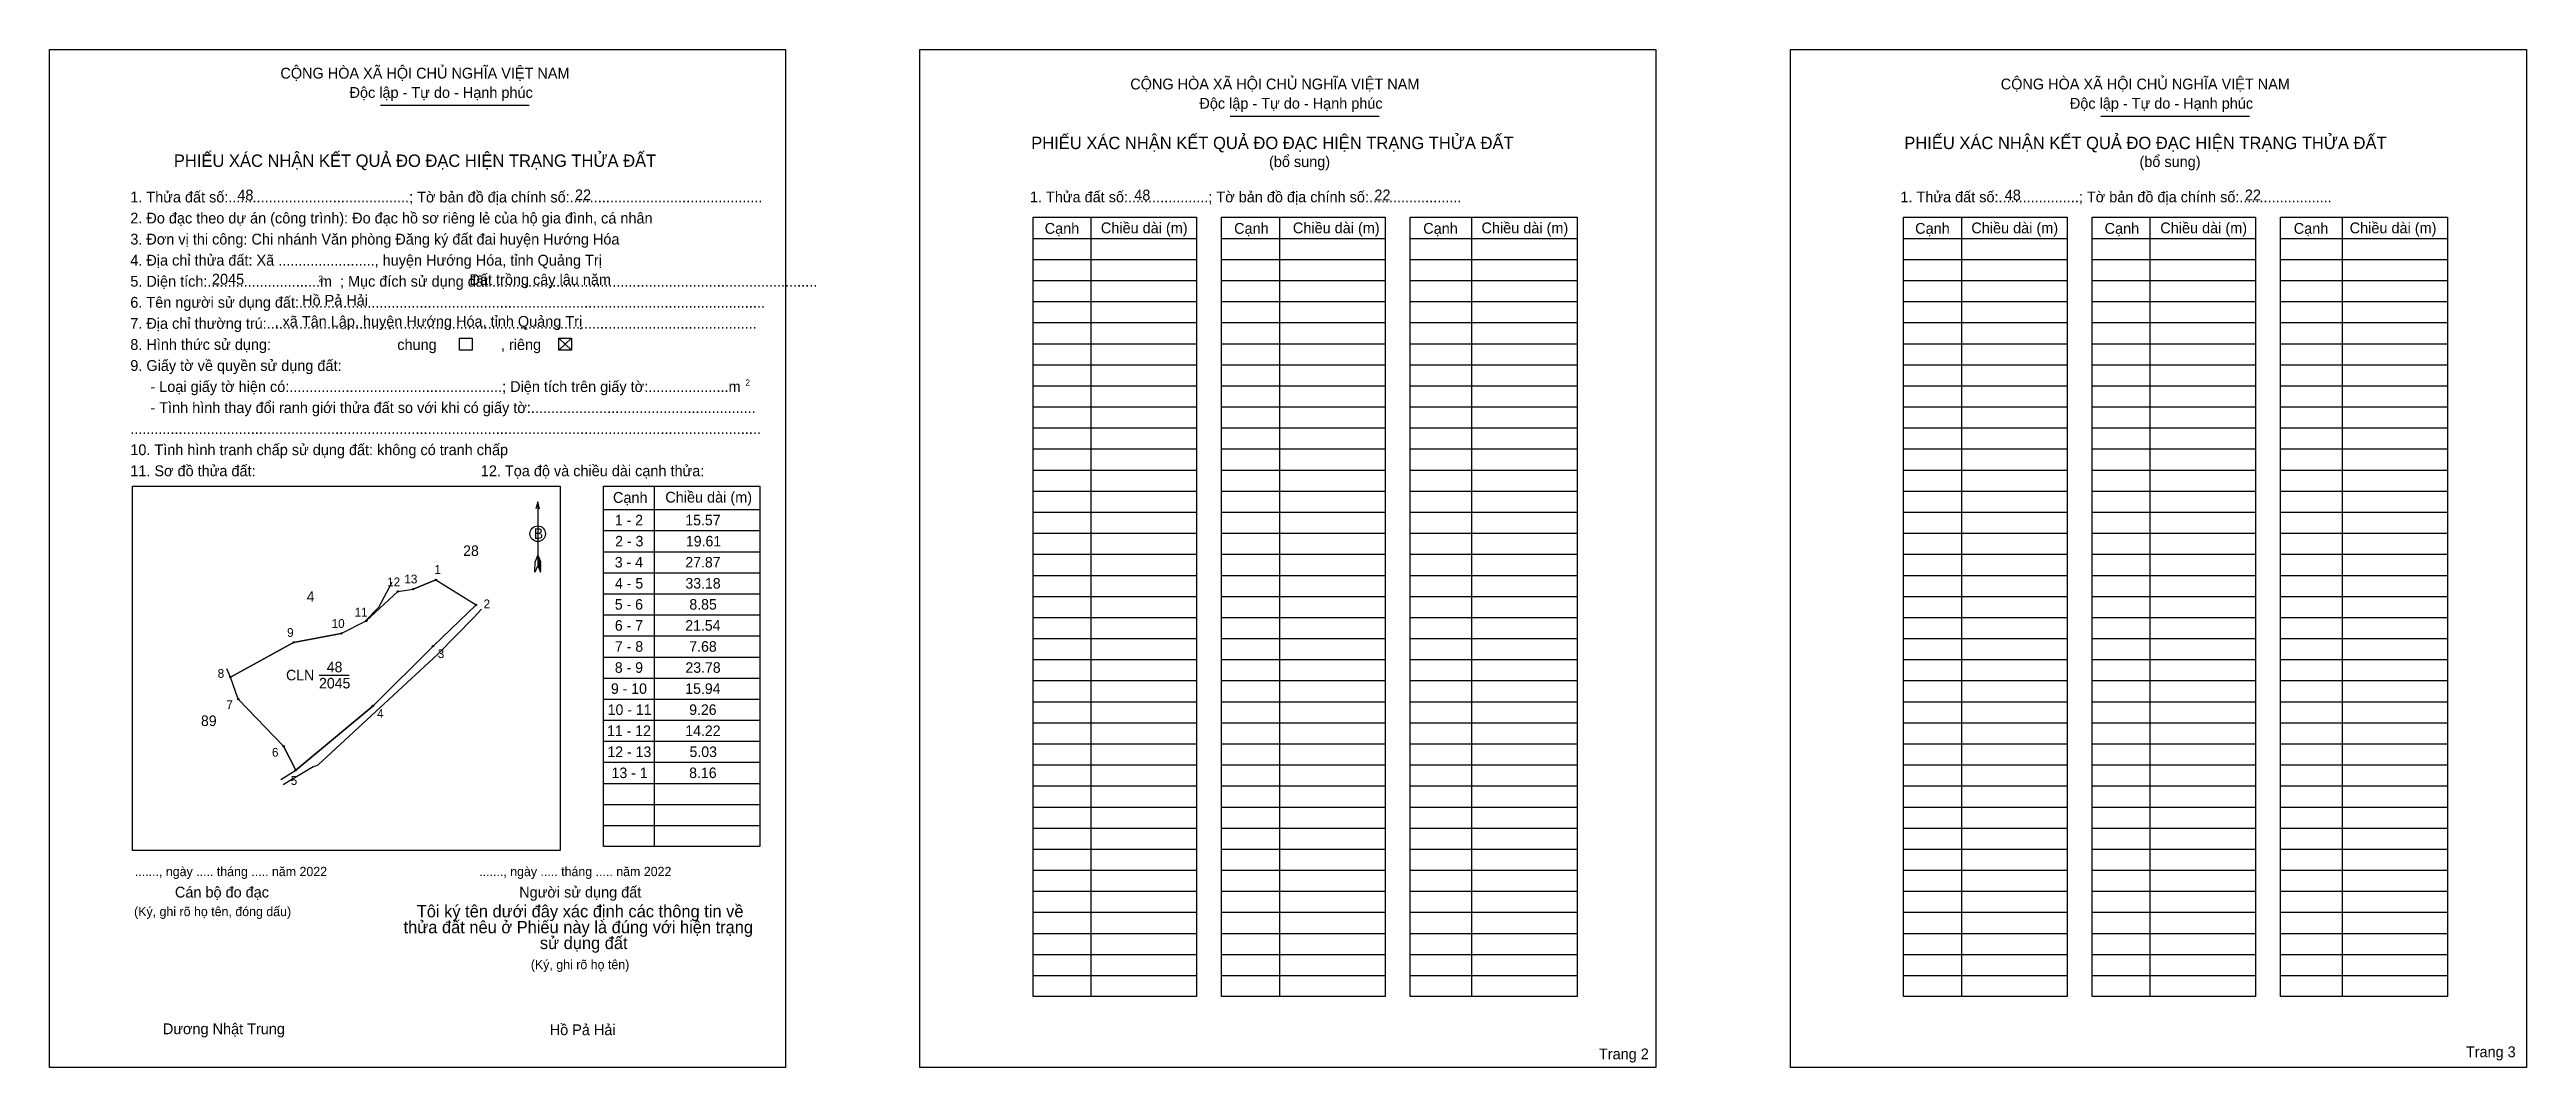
# Model space of a CAD drawing. Extents: x 548542 to 549358, y 1835784 to 1836120.
import ezdxf

# ---------------------------------------------------------------- set-up
doc = ezdxf.new("R2010")
doc.units = 0
for name, color, linetype in [('Level 1', 7, 'Continuous'), ('Level 10', 7, 'Continuous'), ('Level 11', 7, 'Continuous'), ('Level 13', 7, 'Continuous'), ('Level 2', 7, 'Continuous'), ('Level 25', 7, 'Continuous'), ('Level 48', 7, 'Continuous'), ('Level 50', 7, 'Continuous'), ('Level 52', 7, 'Continuous'), ('Level 55', 7, 'Continuous'), ('Level 6', 7, 'Continuous'), ('Level 9', 7, 'Continuous')]:
    doc.layers.add(name, color=color, linetype=linetype)

msp = doc.modelspace()

# ---------------------------------------------------------------- linework, layer by layer
at = {"layer": 'Level 1'}
for p, q in [((548541.91, 1836119.8), (548541.91, 1836119.8)), ((548828.67, 1836119.8), (548828.67, 1836119.8)), ((548650.92, 1836101.45), (548699.95, 1836101.45)), ((548930.88, 1836097.87), (548979.91, 1836097.87)), ((549217.65, 1836097.87), (549266.68, 1836097.87)), ((548884.98, 1836064.53), (548884.98, 1835807.82)), ((548947.09, 1836064.53), (548947.09, 1835807.82)), ((549010.36, 1836064.53), (549010.36, 1835807.82)), ((549171.74, 1836064.53), (549171.74, 1835807.82)), ((549233.86, 1836064.53), (549233.86, 1835807.82)), ((549297.13, 1836064.53), (549297.13, 1835807.82)), ((548865.9, 1836057.59), (548919.78, 1836057.59)), ((548928.01, 1836057.59), (548981.9, 1836057.59)), ((548990.13, 1836057.59), (549045.17, 1836057.59)), ((549152.66, 1836057.59), (549206.55, 1836057.59)), ((549214.78, 1836057.59), (549268.66, 1836057.59)), ((549276.89, 1836057.59), (549331.93, 1836057.59)), ((548865.9, 1836050.65), (548919.78, 1836050.65)), ((548928.01, 1836050.65), (548981.9, 1836050.65)), ((548990.13, 1836050.65), (549045.17, 1836050.65)), ((549152.66, 1836050.65), (549206.55, 1836050.65)), ((549214.78, 1836050.65), (549268.66, 1836050.65)), ((549276.89, 1836050.65), (549331.93, 1836050.65)), ((548865.9, 1836043.72), (548919.78, 1836043.72)), ((548928.01, 1836043.72), (548981.9, 1836043.72)), ((548990.13, 1836043.72), (549045.17, 1836043.72)), ((549152.66, 1836043.72), (549206.55, 1836043.72)), ((549214.78, 1836043.72), (549268.66, 1836043.72)), ((549276.89, 1836043.72), (549331.93, 1836043.72)), ((548865.9, 1836036.78), (548919.78, 1836036.78)), ((548928.01, 1836036.78), (548981.9, 1836036.78)), ((548990.13, 1836036.78), (549045.17, 1836036.78)), ((549152.66, 1836036.78), (549206.55, 1836036.78)), ((549214.78, 1836036.78), (549268.66, 1836036.78)), ((549276.89, 1836036.78), (549331.93, 1836036.78)), ((548709.69, 1836024.7), (548713.85, 1836020.82)), ((548709.69, 1836020.82), (548713.85, 1836024.7)), ((548865.9, 1836029.84), (548919.78, 1836029.84)), ((548865.9, 1836022.9), (548919.78, 1836022.9)), ((548928.01, 1836029.84), (548981.9, 1836029.84)), ((548928.01, 1836022.9), (548981.9, 1836022.9)), ((548990.13, 1836029.84), (549045.17, 1836029.84)), ((548990.13, 1836022.9), (549045.17, 1836022.9)), ((549152.66, 1836029.84), (549206.55, 1836029.84)), ((549152.66, 1836022.9), (549206.55, 1836022.9)), ((549214.78, 1836029.84), (549268.66, 1836029.84)), ((549214.78, 1836022.9), (549268.66, 1836022.9)), ((549276.89, 1836029.84), (549331.93, 1836029.84)), ((549276.89, 1836022.9), (549331.93, 1836022.9)), ((548865.9, 1836015.96), (548919.78, 1836015.96)), ((548928.01, 1836015.96), (548981.9, 1836015.96)), ((548990.13, 1836015.96), (549045.17, 1836015.96)), ((549152.66, 1836015.96), (549206.55, 1836015.96)), ((549214.78, 1836015.96), (549268.66, 1836015.96)), ((549276.89, 1836015.96), (549331.93, 1836015.96)), ((548865.9, 1836009.02), (548919.78, 1836009.02)), ((548928.01, 1836009.02), (548981.9, 1836009.02)), ((548990.13, 1836009.02), (549045.17, 1836009.02)), ((549152.66, 1836009.02), (549206.55, 1836009.02)), ((549214.78, 1836009.02), (549268.66, 1836009.02)), ((549276.89, 1836009.02), (549331.93, 1836009.02)), ((548865.9, 1836002.09), (548919.78, 1836002.09)), ((548928.01, 1836002.09), (548981.9, 1836002.09)), ((548990.13, 1836002.09), (549045.17, 1836002.09)), ((549152.66, 1836002.09), (549206.55, 1836002.09)), ((549214.78, 1836002.09), (549268.66, 1836002.09)), ((549276.89, 1836002.09), (549331.93, 1836002.09)), ((548865.9, 1835995.15), (548919.78, 1835995.15)), ((548928.01, 1835995.15), (548981.9, 1835995.15)), ((548990.13, 1835995.15), (549045.17, 1835995.15)), ((549152.66, 1835995.15), (549206.55, 1835995.15)), ((549214.78, 1835995.15), (549268.66, 1835995.15)), ((549276.89, 1835995.15), (549331.93, 1835995.15)), ((548865.9, 1835988.21), (548919.78, 1835988.21)), ((548865.9, 1835981.27), (548919.78, 1835981.27)), ((548928.01, 1835988.21), (548981.9, 1835988.21)), ((548928.01, 1835981.27), (548981.9, 1835981.27)), ((548990.13, 1835988.21), (549045.17, 1835988.21)), ((548990.13, 1835981.27), (549045.17, 1835981.27)), ((549152.66, 1835988.21), (549206.55, 1835988.21)), ((549152.66, 1835981.27), (549206.55, 1835981.27)), ((549214.78, 1835988.21), (549268.66, 1835988.21)), ((549214.78, 1835981.27), (549268.66, 1835981.27)), ((549276.89, 1835988.21), (549331.93, 1835988.21)), ((549276.89, 1835981.27), (549331.93, 1835981.27)), ((548569.22, 1835975.96), (548569.22, 1835975.96)), ((548741.06, 1835976), (548741.06, 1835857.24)), ((548865.9, 1835974.33), (548919.78, 1835974.33)), ((548928.01, 1835974.33), (548981.9, 1835974.33)), ((548990.13, 1835974.33), (549045.17, 1835974.33)), ((549152.66, 1835974.33), (549206.55, 1835974.33)), ((549214.78, 1835974.33), (549268.66, 1835974.33)), ((549276.89, 1835974.33), (549331.93, 1835974.33)), ((548702.72, 1835970.77), (548702.72, 1835949.79)), ((548724.41, 1835968.25), (548775.86, 1835968.25)), ((548865.9, 1835967.4), (548919.78, 1835967.4)), ((548928.01, 1835967.4), (548981.9, 1835967.4)), ((548990.13, 1835967.4), (549045.17, 1835967.4)), ((549152.66, 1835967.4), (549206.55, 1835967.4)), ((549214.78, 1835967.4), (549268.66, 1835967.4)), ((549276.89, 1835967.4), (549331.93, 1835967.4)), ((548724.41, 1835961.31), (548775.86, 1835961.31)), ((548865.9, 1835960.46), (548919.78, 1835960.46)), ((548928.01, 1835960.46), (548981.9, 1835960.46)), ((548990.13, 1835960.46), (549045.17, 1835960.46)), ((549152.66, 1835960.46), (549206.55, 1835960.46)), ((549214.78, 1835960.46), (549268.66, 1835960.46)), ((549276.89, 1835960.46), (549331.93, 1835960.46)), ((548701.8, 1835947.65), (548701.85, 1835951.12)), ((548702.72, 1835949.79), (548701.8, 1835947.65)), ((548702.72, 1835953.26), (548701.85, 1835951.12)), ((548702.72, 1835953.26), (548703.61, 1835951.12)), ((548702.72, 1835952.96), (548703.61, 1835950.8)), ((548702.72, 1835952.65), (548703.61, 1835950.5)), ((548702.72, 1835952.35), (548703.63, 1835950.19)), ((548702.72, 1835952.04), (548703.63, 1835949.88)), ((548702.72, 1835951.74), (548703.63, 1835949.57)), ((548702.72, 1835951.44), (548703.63, 1835949.25)), ((548702.72, 1835951.14), (548703.64, 1835948.94)), ((548702.72, 1835950.84), (548703.64, 1835948.63)), ((548702.72, 1835950.54), (548703.64, 1835948.32)), ((548702.72, 1835950.24), (548703.65, 1835948.02)), ((548702.72, 1835949.79), (548703.65, 1835947.65)), ((548703.65, 1835947.65), (548703.61, 1835951.12)), ((548724.41, 1835954.37), (548775.86, 1835954.37)), ((548865.9, 1835953.52), (548919.78, 1835953.52)), ((548928.01, 1835953.52), (548981.9, 1835953.52)), ((548990.13, 1835953.52), (549045.17, 1835953.52)), ((549152.66, 1835953.52), (549206.55, 1835953.52)), ((549214.78, 1835953.52), (549268.66, 1835953.52)), ((549276.89, 1835953.52), (549331.93, 1835953.52)), ((548724.41, 1835947.43), (548775.86, 1835947.43)), ((548724.41, 1835940.5), (548775.86, 1835940.5)), ((548865.9, 1835946.58), (548919.78, 1835946.58)), ((548928.01, 1835946.58), (548981.9, 1835946.58)), ((548990.13, 1835946.58), (549045.17, 1835946.58)), ((549152.66, 1835946.58), (549206.55, 1835946.58)), ((549214.78, 1835946.58), (549268.66, 1835946.58)), ((549276.89, 1835946.58), (549331.93, 1835946.58)), ((548724.41, 1835933.56), (548775.86, 1835933.56)), ((548865.9, 1835939.64), (548919.78, 1835939.64)), ((548865.9, 1835932.7), (548919.78, 1835932.7)), ((548928.01, 1835939.64), (548981.9, 1835939.64)), ((548928.01, 1835932.7), (548981.9, 1835932.7)), ((548990.13, 1835939.64), (549045.17, 1835939.64)), ((548990.13, 1835932.7), (549045.17, 1835932.7)), ((549152.66, 1835939.64), (549206.55, 1835939.64)), ((549152.66, 1835932.7), (549206.55, 1835932.7)), ((549214.78, 1835939.64), (549268.66, 1835939.64)), ((549214.78, 1835932.7), (549268.66, 1835932.7)), ((549276.89, 1835939.64), (549331.93, 1835939.64)), ((549276.89, 1835932.7), (549331.93, 1835932.7)), ((548724.41, 1835926.62), (548775.86, 1835926.62)), ((548865.9, 1835925.77), (548919.78, 1835925.77)), ((548928.01, 1835925.77), (548981.9, 1835925.77)), ((548990.13, 1835925.77), (549045.17, 1835925.77)), ((549152.66, 1835925.77), (549206.55, 1835925.77)), ((549214.78, 1835925.77), (549268.66, 1835925.77)), ((549276.89, 1835925.77), (549331.93, 1835925.77)), ((548724.41, 1835919.68), (548775.86, 1835919.68)), ((548865.9, 1835918.83), (548919.78, 1835918.83)), ((548928.01, 1835918.83), (548981.9, 1835918.83)), ((548990.13, 1835918.83), (549045.17, 1835918.83)), ((549152.66, 1835918.83), (549206.55, 1835918.83)), ((549214.78, 1835918.83), (549268.66, 1835918.83)), ((549276.89, 1835918.83), (549331.93, 1835918.83)), ((548724.41, 1835912.74), (548775.86, 1835912.74)), ((548865.9, 1835911.89), (548919.78, 1835911.89)), ((548928.01, 1835911.89), (548981.9, 1835911.89)), ((548990.13, 1835911.89), (549045.17, 1835911.89)), ((549152.66, 1835911.89), (549206.55, 1835911.89)), ((549214.78, 1835911.89), (549268.66, 1835911.89)), ((549276.89, 1835911.89), (549331.93, 1835911.89)), ((548724.41, 1835905.81), (548775.86, 1835905.81)), ((548865.9, 1835904.95), (548919.78, 1835904.95)), ((548928.01, 1835904.95), (548981.9, 1835904.95)), ((548990.13, 1835904.95), (549045.17, 1835904.95)), ((549152.66, 1835904.95), (549206.55, 1835904.95)), ((549214.78, 1835904.95), (549268.66, 1835904.95)), ((549276.89, 1835904.95), (549331.93, 1835904.95)), ((548724.41, 1835898.87), (548775.86, 1835898.87)), ((548724.41, 1835891.93), (548775.86, 1835891.93)), ((548865.9, 1835898.01), (548919.78, 1835898.01)), ((548928.01, 1835898.01), (548981.9, 1835898.01)), ((548990.13, 1835898.01), (549045.17, 1835898.01)), ((549152.66, 1835898.01), (549206.55, 1835898.01)), ((549214.78, 1835898.01), (549268.66, 1835898.01)), ((549276.89, 1835898.01), (549331.93, 1835898.01)), ((548724.41, 1835884.99), (548775.86, 1835884.99)), ((548865.9, 1835891.08), (548919.78, 1835891.08)), ((548865.9, 1835884.14), (548919.78, 1835884.14)), ((548928.01, 1835891.08), (548981.9, 1835891.08)), ((548928.01, 1835884.14), (548981.9, 1835884.14)), ((548990.13, 1835891.08), (549045.17, 1835891.08)), ((548990.13, 1835884.14), (549045.17, 1835884.14)), ((549152.66, 1835891.08), (549206.55, 1835891.08)), ((549152.66, 1835884.14), (549206.55, 1835884.14)), ((549214.78, 1835891.08), (549268.66, 1835891.08)), ((549214.78, 1835884.14), (549268.66, 1835884.14)), ((549276.89, 1835891.08), (549331.93, 1835891.08)), ((549276.89, 1835884.14), (549331.93, 1835884.14)), ((548724.41, 1835878.05), (548775.86, 1835878.05)), ((548865.9, 1835877.2), (548919.78, 1835877.2)), ((548928.01, 1835877.2), (548981.9, 1835877.2)), ((548990.13, 1835877.2), (549045.17, 1835877.2)), ((549152.66, 1835877.2), (549206.55, 1835877.2)), ((549214.78, 1835877.2), (549268.66, 1835877.2)), ((549276.89, 1835877.2), (549331.93, 1835877.2)), ((548724.41, 1835871.11), (548775.86, 1835871.11)), ((548865.9, 1835870.26), (548919.78, 1835870.26)), ((548928.01, 1835870.26), (548981.9, 1835870.26)), ((548990.13, 1835870.26), (549045.17, 1835870.26)), ((549152.66, 1835870.26), (549206.55, 1835870.26)), ((549214.78, 1835870.26), (549268.66, 1835870.26)), ((549276.89, 1835870.26), (549331.93, 1835870.26)), ((548724.41, 1835864.18), (548775.86, 1835864.18)), ((548865.9, 1835863.32), (548919.78, 1835863.32)), ((548928.01, 1835863.32), (548981.9, 1835863.32)), ((548990.13, 1835863.32), (549045.17, 1835863.32)), ((549152.66, 1835863.32), (549206.55, 1835863.32)), ((549214.78, 1835863.32), (549268.66, 1835863.32)), ((549276.89, 1835863.32), (549331.93, 1835863.32)), ((548710.14, 1835855.91), (548710.14, 1835855.91)), ((548865.9, 1835856.38), (548919.78, 1835856.38)), ((548928.01, 1835856.38), (548981.9, 1835856.38)), ((548990.13, 1835856.38), (549045.17, 1835856.38)), ((549152.66, 1835856.38), (549206.55, 1835856.38)), ((549214.78, 1835856.38), (549268.66, 1835856.38)), ((549276.89, 1835856.38), (549331.93, 1835856.38)), ((548865.9, 1835849.45), (548919.78, 1835849.45)), ((548865.9, 1835842.51), (548919.78, 1835842.51)), ((548928.01, 1835849.45), (548981.9, 1835849.45)), ((548928.01, 1835842.51), (548981.9, 1835842.51)), ((548990.13, 1835849.45), (549045.17, 1835849.45)), ((548990.13, 1835842.51), (549045.17, 1835842.51)), ((549152.66, 1835849.45), (549206.55, 1835849.45)), ((549152.66, 1835842.51), (549206.55, 1835842.51)), ((549214.78, 1835849.45), (549268.66, 1835849.45)), ((549214.78, 1835842.51), (549268.66, 1835842.51)), ((549276.89, 1835849.45), (549331.93, 1835849.45)), ((549276.89, 1835842.51), (549331.93, 1835842.51)), ((548865.9, 1835835.57), (548919.78, 1835835.57)), ((548928.01, 1835835.57), (548981.9, 1835835.57)), ((548990.13, 1835835.57), (549045.17, 1835835.57)), ((549152.66, 1835835.57), (549206.55, 1835835.57)), ((549214.78, 1835835.57), (549268.66, 1835835.57)), ((549276.89, 1835835.57), (549331.93, 1835835.57)), ((548865.9, 1835828.63), (548919.78, 1835828.63)), ((548928.01, 1835828.63), (548981.9, 1835828.63)), ((548990.13, 1835828.63), (549045.17, 1835828.63)), ((549152.66, 1835828.63), (549206.55, 1835828.63)), ((549214.78, 1835828.63), (549268.66, 1835828.63)), ((549276.89, 1835828.63), (549331.93, 1835828.63)), ((548865.9, 1835821.69), (548919.78, 1835821.69)), ((548928.01, 1835821.69), (548981.9, 1835821.69)), ((548990.13, 1835821.69), (549045.17, 1835821.69)), ((549152.66, 1835821.69), (549206.55, 1835821.69)), ((549214.78, 1835821.69), (549268.66, 1835821.69)), ((549276.89, 1835821.69), (549331.93, 1835821.69)), ((548865.9, 1835814.76), (548919.78, 1835814.76)), ((548928.01, 1835814.76), (548981.9, 1835814.76)), ((548990.13, 1835814.76), (549045.17, 1835814.76)), ((549152.66, 1835814.76), (549206.55, 1835814.76)), ((549214.78, 1835814.76), (549268.66, 1835814.76)), ((549276.89, 1835814.76), (549331.93, 1835814.76)), ((548784.37, 1835784.46), (548784.37, 1835784.46)), ((549071.13, 1835784.46), (549071.13, 1835784.46))]:
    msp.add_line(p, q, dxfattribs=at)
for points in [[(548865.9, 1836064.53), (548919.78, 1836064.53), (548919.78, 1835807.82), (548865.9, 1835807.82)], [(548928.01, 1836064.53), (548981.9, 1836064.53), (548981.9, 1835807.82), (548928.01, 1835807.82)], [(548990.13, 1836064.53), (549045.17, 1836064.53), (549045.17, 1835807.82), (548990.13, 1835807.82)], [(549152.66, 1836064.53), (549206.55, 1836064.53), (549206.55, 1835807.82), (549152.66, 1835807.82)], [(549214.78, 1836064.53), (549268.66, 1836064.53), (549268.66, 1835807.82), (549214.78, 1835807.82)], [(549276.89, 1836064.53), (549331.93, 1836064.53), (549331.93, 1835807.82), (549276.89, 1835807.82)], [(548569.22, 1835975.96), (548710.14, 1835975.96), (548710.14, 1835855.91), (548569.22, 1835855.91)], [(548724.41, 1835976), (548775.86, 1835976), (548775.86, 1835857.24), (548724.41, 1835857.24)]]:
    msp.add_lwpolyline(points, close=True, dxfattribs=at)
msp.add_lwpolyline([(548703.33, 1835968.54), (548702.72, 1835970.77), (548702.12, 1835968.54)], dxfattribs=at)
msp.add_circle((548702.73, 1835960.28), 2.56, dxfattribs=at)
at = {"layer": 'Level 10'}
msp.add_lwpolyline([(548646.27, 1835931.59), (548656.67, 1835941.29), (548661.65, 1835942.02), (548669.22, 1835945.07), (548682.43, 1835936.82), (548668.27, 1835923.26), (548648.48, 1835903.63), (548623, 1835882.38), (548619, 1835890.28), (548604.08, 1835905.82), (548601.48, 1835913.05), (548622.33, 1835924.5), (548638, 1835927.43)], close=True, dxfattribs=at)
at = {"layer": 'Level 11'}
for centre in [(548656.67, 1835941.29), (548661.65, 1835942.02), (548669.22, 1835945.07), (548682.43, 1835936.82), (548622.33, 1835924.5), (548638, 1835927.43), (548646.27, 1835931.59), (548646.27, 1835931.59), (548668.27, 1835923.26), (548601.48, 1835913.05), (548604.08, 1835905.82), (548648.48, 1835903.63), (548619, 1835890.28), (548623, 1835882.38)]:
    msp.add_circle(centre, 0.231, dxfattribs=at)
at = {"layer": 'Level 2'}
for points in [[(548541.91, 1836119.8), (548784.36, 1836119.8), (548784.36, 1835784.46), (548541.91, 1835784.46)], [(548828.67, 1836119.8), (549071.13, 1836119.8), (549071.13, 1835784.46), (548828.67, 1835784.46)], [(549115.44, 1836119.8), (549357.89, 1836119.8), (549357.89, 1835784.46), (549115.44, 1835784.46)]]:
    msp.add_lwpolyline(points, close=True, dxfattribs=at)
at = {"layer": 'Level 25'}
for p, q in [((548656.67, 1835941.29), (548646.27, 1835931.59)), ((548669.22, 1835945.07), (548661.65, 1835942.02)), ((548622.33, 1835924.5), (548601.48, 1835913.05)), ((548638, 1835927.43), (548622.33, 1835924.5)), ((548648.48, 1835903.63), (548668.27, 1835923.26)), ((548623, 1835882.38), (548648.48, 1835903.63)), ((548619, 1835890.28), (548623, 1835882.38))]:
    msp.add_line(p, q, dxfattribs=at)
at = {"layer": 'Level 50'}
for points in [[(548676.93, 1836024.7), (548681.09, 1836024.7), (548681.09, 1836020.82), (548676.93, 1836020.82)], [(548709.69, 1836024.7), (548713.85, 1836024.7), (548713.85, 1836020.82), (548709.69, 1836020.82)]]:
    msp.add_lwpolyline(points, close=True, dxfattribs=at)
at = {"layer": 'Level 9'}
for p, q in [((548650.41, 1835936.06), (548654.82, 1835944.31)), ((548645.68, 1835931.22), (548650.41, 1835936.06)), ((548669.86, 1835920.61), (548681.65, 1835932.71)), ((548681.65, 1835932.71), (548684.25, 1835935.44)), ((548601.48, 1835913.05), (548600.37, 1835915.83)), ((548630.39, 1835884.21), (548669.86, 1835920.61)), ((548630.69, 1835913.72), (548640.62, 1835913.72)), ((548628.78, 1835883.53), (548618.86, 1835877.52)), ((548628.78, 1835883.53), (548630.39, 1835884.21)), ((548618.09, 1835879.36), (548623, 1835882.38))]:
    msp.add_line(p, q, dxfattribs=at)

# ---------------------------------------------------------------- texts
at = {"layer": 'Level 1'}
for s, height, p in [('CỘNG HÒA XÃ HỘI CHỦ NGHĨA VIỆT NAM', 3.5614, (548617.96, 1836110.24)), ('Độc lập - Tự do - Hạnh phúc', 3.5614, (548640.74, 1836103.88)), ('CỘNG HÒA XÃ HỘI CHỦ NGHĨA VIỆT NAM', 3.5614, (548897.93, 1836106.66)), ('Độc lập - Tự do - Hạnh phúc', 3.5614, (548920.71, 1836100.3)), ('CỘNG HÒA XÃ HỘI CHỦ NGHĨA VIỆT NAM', 3.5614, (549184.7, 1836106.66)), ('Độc lập - Tự do - Hạnh phúc', 3.5614, (549207.48, 1836100.3)), ('PHIẾU XÁC NHẬN KẾT QUẢ ĐO ĐẠC HIỆN TRẠNG THỬA ĐẤT', 4.0706, (548865.32, 1836087.01)), ('PHIẾU XÁC NHẬN KẾT QUẢ ĐO ĐẠC HIỆN TRẠNG THỬA ĐẤT', 4.0706, (549152.93, 1836087.01)), ('PHIẾU XÁC NHẬN KẾT QUẢ ĐO ĐẠC HIỆN TRẠNG THỬA ĐẤT', 4.0706, (548582.87, 1836081.16)), ('(bổ sung)', 3.561, (548943.65, 1836081.1)), ('(bổ sung)', 3.561, (549230.42, 1836081.1)), ('1. Thửa đất số:.............................................; Tờ bản đồ địa chính số:................................................', 3.56139, (548568.52, 1836069.43)), ('1. Thửa đất số:....................; Tờ bản đồ địa chính số:.......................', 3.5614, (548864.89, 1836069.47)), ('1. Thửa đất số:....................; Tờ bản đồ địa chính số:.......................', 3.5614, (549151.66, 1836069.47)), ('2. Đo đạc theo dự án (công trình): Đo đạc hồ sơ riêng lẻ của hộ gia đình, cá nhân', 3.5614, (548568.52, 1836062.5)), ('Cạnh', 3.561, (548869.75, 1836059.1)), ('Chiều dài (m)', 3.5614, (548888.25, 1836059.27)), ('Cạnh', 3.561, (548932.16, 1836059.1)), ('Chiều dài (m)', 3.5614, (548951.52, 1836059.27)), ('Cạnh', 3.561, (548994.46, 1836059.1)), ('Chiều dài (m)', 3.5614, (549013.64, 1836059.27)), ('Cạnh', 3.561, (549156.52, 1836059.1)), ('Chiều dài (m)', 3.5614, (549175.02, 1836059.27)), ('Cạnh', 3.561, (549218.93, 1836059.1)), ('Chiều dài (m)', 3.5614, (549237.27, 1836059.27)), ('Cạnh', 3.561, (549281.23, 1836059.1)), ('Chiều dài (m)', 3.5614, (549299.66, 1836059.27)), ('3. Đơn vị thi công: Chi nhánh Văn phòng Đăng ký đất đai huyện Hướng Hóa', 3.5614, (548568.52, 1836055.56)), ('4. Địa chỉ thửa đất: Xã ........................, huyện Hướng Hóa, tỉnh Quảng Trị', 3.5614, (548568.52, 1836048.62)), ('5. Diện tích:............................m  ; Mục đích sử dụng đất:.................................................................................', 3.56139, (548568.52, 1836041.68)), ('6. Tên người sử dụng đất:....................................................................................................................', 3.56139, (548568.52, 1836034.74)), ('2', 2.03, (548630.5, 1836043.3)), ('7. Địa chỉ thường trú:..........................................................................................................................', 3.56139, (548568.52, 1836027.8)), ('chung                , riêng', 3.5614, (548656.47, 1836020.83)), ('9. Giấy tờ về quyền sử dụng đất:', 3.5614, (548568.52, 1836013.93)), ('     - Loại giấy tờ hiện có:.....................................................; Diện tích trên giấy tờ:....................m', 3.56139, (548568.52, 1836006.99)), ('2', 2.03, (548771.15, 1836009.07)), ('     - Tình hình thay đổi ranh giới thửa đất so với khi có giấy tờ:........................................................', 3.56139, (548568.52, 1836000.05)), ('10. Tình hình tranh chấp sử dụng đất: không có tranh chấp', 3.5614, (548568.52, 1835986.18)), ('.............................................................................................................................................................', 3.56139, (548568.52, 1835993.11)), ('11. Sơ đồ thửa đất:', 3.5614, (548568.52, 1835979.24)), ('12. Tọa độ và chiều dài cạnh thửa:', 3.5614, (548683.99, 1835979.24)), ('Cạnh', 3.561, (548727.53, 1835970.45)), ('Chiều dài (m)', 3.5614, (548744.76, 1835970.56)), ('B', 3.47, (548701.44, 1835958.6)), ('......., ngày ..... tháng ..... năm 2022', 3.0528, (548570.03, 1835847.49)), ('......., ngày ..... tháng ..... năm 2022', 3.0528, (548683.46, 1835847.49)), ('Cán bộ đo đạc', 3.5614, (548583.22, 1835840.44)), ('Người sử dụng đất', 3.5614, (548696.64, 1835840.44)), ('(Ký, ghi rõ họ tên, đóng dấu)', 3.0528, (548569.76, 1835834.31)), ('Tôi ký tên dưới đây xác định các thông tin về', 4.047, (548662.88, 1835833.91)), ('thửa đất nêu ở Phiếu này là đúng với hiện trạng', 4.047, (548658.54, 1835828.68)), ('sử dụng đất', 4.047, (548703.45, 1835823.46)), ('(Ký, ghi rõ họ tên)', 3.0528, (548700.46, 1835816.84)), ('Dương Nhật Trung', 3.5614, (548579.25, 1835795.42)), ('Trang 2', 3.561, (549052.35, 1835787.14)), ('Trang 3', 3.561, (549337.93, 1835787.84))]:
    msp.add_text(s, height=height, dxfattribs=at).set_placement(p)
at = {"layer": 'Level 13'}
for s, p in [('48', (548633.24, 1835914.65)), ('CLN', (548619.83, 1835911.99)), ('2045', (548630.7, 1835909.33))]:
    msp.add_text(s, height=3.469, dxfattribs=at).set_placement(p)
at = {"layer": 'Level 48'}
msp.add_text('8. Hình thức sử dụng:', height=3.5615, dxfattribs=at).set_placement((548568.52, 1836020.87))
at = {"layer": 'Level 52'}
for s, height, p in [('1 - 2', 3.469, (548728.14, 1835963.05)), ('15.57', 3.469, (548751.36, 1835963.05)), ('2 - 3', 3.469, (548728.25, 1835956.11)), ('19.61', 3.469, (548751.56, 1835956.11)), ('28', 3.469, (548678.17, 1835952.97)), ('3 - 4', 3.469, (548728.12, 1835949.17)), ('27.87', 3.469, (548751.36, 1835949.17)), ('4', 3.47, (548626.61, 1835937.87)), ('4 - 5', 3.469, (548728.2, 1835942.23)), ('33.18', 3.469, (548751.4, 1835942.23)), ('5 - 6', 3.469, (548728.13, 1835935.29)), ('8.85', 3.469, (548752.7, 1835935.29)), ('6 - 7', 3.469, (548728.15, 1835928.35)), ('7 - 8', 3.469, (548728.18, 1835921.42)), ('21.54', 3.469, (548751.34, 1835928.35)), ('7.68', 3.469, (548752.68, 1835921.42)), ('8 - 9', 3.469, (548728.14, 1835914.48)), ('23.78', 3.469, (548751.4, 1835914.48)), ('9 - 10', 3.469, (548726.85, 1835907.54)), ('15.94', 3.469, (548751.34, 1835907.54)), ('89', 3.469, (548591.79, 1835896.94)), ('10 - 11', 3.469, (548725.79, 1835900.6)), ('9.26', 3.469, (548752.63, 1835900.6)), ('11 - 12', 3.469, (548725.58, 1835893.66)), ('14.22', 3.469, (548751.36, 1835893.66)), ('12 - 13', 3.469, (548725.69, 1835886.73)), ('13 - 1', 3.469, (548727.07, 1835879.79)), ('8.16', 3.469, (548752.63, 1835879.79)), ('5.03', 3.469, (548752.74, 1835886.73))]:
    msp.add_text(s, height=height, dxfattribs=at).set_placement(p)
at = {"layer": 'Level 55'}
for s, p in [('12', (548656.59, 1835941.29)), ('13', (548661.57, 1835942.02)), ('1', (548669.19, 1835945.07)), ('2', (548682.39, 1835936.82)), ('9', (548622.29, 1835924.5)), ('10', (548637.92, 1835927.43)), ('11', (548646.2, 1835931.59)), ('3', (548668.23, 1835923.26)), ('8', (548601.45, 1835913.05)), ('7', (548604.04, 1835905.82)), ('4', (548648.44, 1835903.63)), ('6', (548618.96, 1835890.28)), ('5', (548622.96, 1835882.38))]:
    msp.add_text(s, height=0.116, dxfattribs=at).set_placement(p)
at = {"layer": 'Level 6'}
for s, height, p in [('48', 3.562, (548603.79, 1836070.09)), ('22', 3.562, (548715.01, 1836070.15)), ('48', 3.562, (548899.26, 1836070.09)), ('22', 3.562, (548978.37, 1836070.12)), ('48', 3.562, (549186.03, 1836070.09)), ('22', 3.562, (549265.13, 1836070.12)), ('2045', 3.562, (548595.42, 1836042.37)), ('Hồ Pả Hải', 3.562, (548625.12, 1836035.41)), ('Đất trồng cây lâu năm', 3.5616, (548680.27, 1836042.24)), (', xã Tân Lập, huyện Hướng Hóa, tỉnh Quảng Trị', 3.5616, (548616.03, 1836028.46)), ('Hồ Pả Hải', 3.562, (548706.69, 1835795.1))]:
    msp.add_text(s, height=height, dxfattribs=at).set_placement(p)
at = {"layer": 'Level 9'}
for s, height, p in [('1', 2.89, (548668.72, 1835947.08)), ('12', 2.891, (548653.12, 1835942.97)), ('13', 2.891, (548658.79, 1835943.92)), ('10', 2.891, (548634.83, 1835929.27)), ('11', 2.891, (548642.41, 1835932.99)), ('2', 2.89, (548684.9, 1835935.73)), ('9', 2.89, (548620.18, 1835926.32)), ('3', 2.89, (548669.8, 1835919.33)), ('8', 2.89, (548597.29, 1835912.83)), ('7', 2.89, (548600.16, 1835902.55)), ('4', 2.89, (548649.82, 1835899.62)), ('6', 2.89, (548615.18, 1835886.83)), ('5', 2.89, (548621.37, 1835877.54))]:
    msp.add_text(s, height=height, dxfattribs=at).set_placement(p)

doc.saveas('drawing.dxf')
